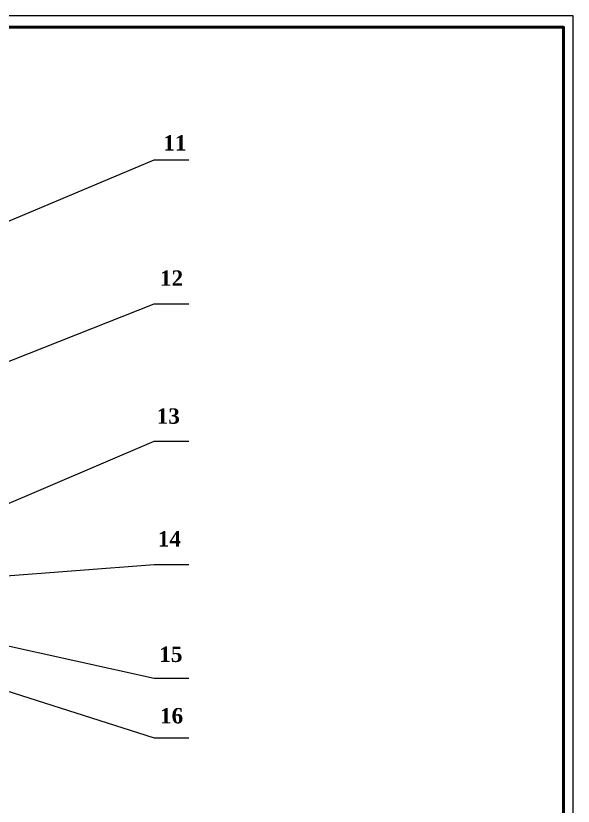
# Model space of a CAD drawing. Header units: inches. Extents: x -122986 to 27550, y -4965 to 6170.
# Drawn here: x 2995.1 to 3285.6, y 828.6 to 1240.2 of the extents above; entities that cross this region are included whole.
import ezdxf

# ---------------------------------------------------------------- set-up
doc = ezdxf.new("R2010")
doc.units = ezdxf.units.IN
doc.header["$LTSCALE"] = 2
doc.header["$MEASUREMENT"] = 0
doc.layers.add('1 mãnh', color=7, linetype='Continuous', lineweight=5)
doc.layers.add('1 Đậm', color=7, linetype='Continuous', lineweight=50)
doc.styles.add('vn', font='VTIMEN.TTF', dxfattribs={"height": 4})

msp = doc.modelspace()

# ---------------------------------------------------------------- linework, layer by layer
at = {"layer": '1 mãnh', "lineweight": 13, "ltscale": 15}
for p, q in [((2943.885, 1113.316), (3067.291, 1165.222)), ((3067.291, 1165.222), (3085.257, 1165.222)), ((2881.563, 1016.803), (3067.291, 1090.222)), ((3067.291, 1090.222), (3085.257, 1090.222)), ((2905.39, 949.51), (3067.291, 1018.722)), ((3067.291, 1018.722), (3085.257, 1018.722)), ((2880.988, 940.09), (3067.291, 954.536)), ((3067.291, 954.536), (3085.257, 954.536)), ((2859.154, 941.198), (3067.291, 895.222)), ((2898.974, 917.679), (3067.291, 864.222)), ((3067.291, 895.222), (3085.257, 895.222)), ((3067.291, 864.222), (3085.257, 864.222))]:
    msp.add_line(p, q, dxfattribs=at)
at = {"layer": '1 mãnh', "ltscale": 15}
msp.add_lwpolyline([(2096.626, 399.211), (3285.626, 399.211), (3285.626, 1240.211), (2096.626, 1240.211)], close=True, dxfattribs=at)
at = {"layer": '1 Đậm', "ltscale": 0.2}
msp.add_lwpolyline([(2122.626, 404.211), (3280.626, 404.211), (3280.626, 1234.211), (2122.626, 1234.211)], close=True, dxfattribs=at)

# ---------------------------------------------------------------- texts
at = {"layer": '1 mãnh', "lineweight": 13, "ltscale": 2, "char_height": 8, "width": 14.46983, "attachment_point": 1, "style": 'vn'}
for s, insert in [('\\A1;\\pi2.1598;{\\fTimes New Roman|b1|i0|c0|p18;11}', (3069.836, 1178.052)), ('\\A1;\\pi1.995;{\\fTimes New Roman|b1|i0|c0|p18;12}', (3068.242, 1107.62)), ('\\A1;\\pi2.0471;{\\fTimes New Roman|b1|i0|c0|p18;13}', (3066.472, 1035.794)), ('\\A1;\\pi1.9459;{\\fTimes New Roman|b1|i0|c0|p18;14}', (3067.117, 971.85)), ('\\A1;\\pi1.9286;{\\fTimes New Roman|b1|i0|c0|p18;15}', (3067.921, 911.73)), ('\\A1;\\pi1.8852;{\\fTimes New Roman|b1|i0|c0|p18;16}', (3068.372, 879.731))]:
    msp.add_mtext(s, dxfattribs=dict(at, insert=insert))

doc.saveas('drawing.dxf')
